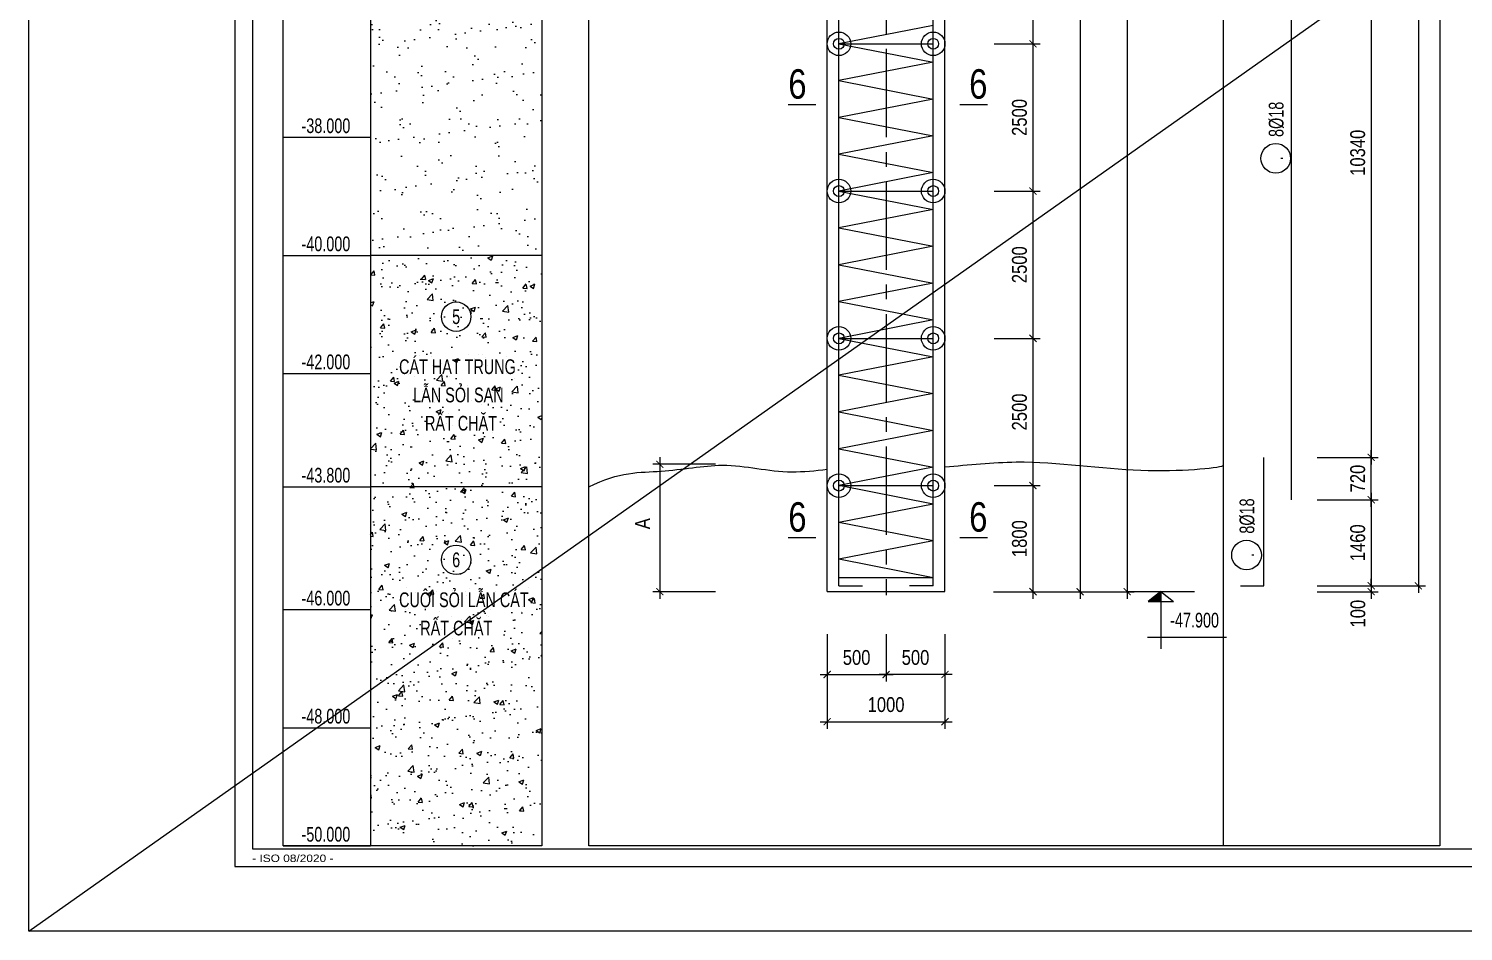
# Model space of a CAD drawing. Extents: x 171424 to 249266, y 74893 to 149166.
# Drawn here: x 193948 to 200037, y 102893 to 106723 of the extents above; entities that cross this region are included whole.
import ezdxf
from ezdxf.enums import TextEntityAlignment as Align

# ---------------------------------------------------------------- set-up
doc = ezdxf.new("R2010")
doc.units = 0
doc.header["$LTSCALE"] = 500
doc.header["$MEASUREMENT"] = 0
doc.header["$PDMODE"] = 3
doc.linetypes.add('CENTER2', pattern=[1.125, 0.75, -0.125, 0.125, -0.125])
doc.layers.get('0').update_dxf_attribs({"linetype": 'CONTINUOUS'})
doc.layers.get('DEFPOINTS').update_dxf_attribs({"linetype": 'CONTINUOUS'})
for name, color, linetype in [('01.CDC.AXIS', 160, 'CENTER2'), ('02.CDC.DIM', 1, 'CONTINUOUS'), ('03.CDC.BORDER', 3, 'CONTINUOUS'), ('05.CDC.STEEL', 4, 'CONTINUOUS'), ('06.CDC.TEXT', 2, 'CONTINUOUS'), ('10.CDC.HATCH', 9, 'CONTINUOUS'), ('11.CDC.NOTE', 8, 'CONTINUOUS'), ('CDC -TEXT KHUNG', 7, 'CONTINUOUS'), ('CDC-KHUNGTEN', 7, 'CONTINUOUS'), ('CDC.10.HATCH', 9, 'CONTINUOUS')]:
    doc.layers.add(name, color=color, linetype=linetype)
doc.layers.add('KCS_Plotter', color=11, linetype='CONTINUOUS', plot=False)
doc.styles.add('ARIAL', font='arial.ttf', dxfattribs={"width": 0.8})
doc.styles.add('KT CDC', font='arial.ttf', dxfattribs={"width": 0.85, "height": 200})
doc.dimstyles.new('DIM100-25', dxfattribs={"dimtxt": 63, "dimasz": 30, "dimexe": 30, "dimexo": 0, "dimgap": 25, "dimtad": 1, "dimdec": 0, "dimlfac": 4, "dimzin": 0, "dimdsep": 46, "dimtxsty": 'ARIAL', "dimblk": 'ARCHTICK', "dimblk1": 'ARCHTICK', "dimblk2": 'D', "dimcen": 0, "dimdle": 30, "dimclrd": 1, "dimclre": 1, "dimclrt": 2, "dimadec": 0, "dimazin": 0, "dimtfac": 1, "dimtdec": 0, "dimtix": 1, "dimtofl": 0, "dimtmove": 2, "dimatfit": 3, "dimldrblk": 'ARCHTICK', "dimfxl": 1, "dimtolj": 1, "dimtzin": 0, "dimarcsym": 0})
doc.dimstyles.new('DIM100-50', dxfattribs={"dimtxt": 63, "dimasz": 30, "dimexe": 30, "dimexo": 0, "dimgap": 40, "dimtad": 1, "dimdec": 0, "dimlfac": 2, "dimzin": 0, "dimdsep": 46, "dimtxsty": 'ARIAL', "dimblk": 'ARCHTICK', "dimcen": 0, "dimdle": 30, "dimclrd": 1, "dimclre": 1, "dimclrt": 2, "dimadec": 0, "dimazin": 0, "dimtfac": 1, "dimtdec": 0, "dimtix": 1, "dimtofl": 0, "dimtmove": 2, "dimatfit": 3, "dimldrblk": 'ARCHTICK', "dimfxl": 1, "dimtolj": 1, "dimtzin": 0, "dimarcsym": 0})
pattern_1 = [(37.5, (112730.4, -22296.01), (-5.03947, 154.1459), [0, -121.6, 0, -136, 0, -130]), (7.5, (112730.4, -22296.01), (141.58214, 225.77169), [0, -65.6, 0, -109.6, 0, -42]), (327.5, (112632, -22296.01), (249.13135, 0.45272), [0, -40, 0, -144, 0, -188]), (317.5, (112632, -22296), (240.49013, 70.21405), [0, -20, 0, -94.4, 0, -108])]
pattern_2 = [(50, (112730.4, -22296.01), (215.17805, -18.82564), [22.5, -247.5]), (355, (112730.4, -22296), (-41.6254, 225.65764), [18, -198]), (100.4514, (112748.33, -22297.58), (173.55281, 206.83186), [19.12206, -210.34263]), (46.1842, (112730.4, -22236), (320.1723, -49.6557), [33.75, -371.25]), (96.6356, (112757.07, -22240.15), (280.3988, 292.23536), [28.6831, -315.5139]), (351.1842, (112730.4, -22236), (280.3986, 292.2356), [27, -297]), (21, (112760.4, -22251.01), (179.07212, -120.78567), [22.5, -247.5]), (326, (112760.4, -22251), (72.9946, 217.545), [18, -198]), (71.4514, (112775.32, -22261.08), (252.0668, 96.75915), [19.12206, -210.34263]), (37.5, (112730.39, -22296.01), (3.647957, 99.868156), [0, -195.6, 0, -201, 0, -198.75]), (7.5, (112730.39, -22296.01), (78.92086, 118.32351), [0, -114.6, 0, -191.1, 0, -75.75]), (327.5, (112663.49, -22296.01), (160.14673, -6.76646), [0, -75, 0, -234, 0, -310.5]), (317.5, (112633.5, -22296.01), (174.95585, 30.0315), [0, -97.5, 0, -155.4, 0, -220.5])]

# ---------------------------------------------------------------- blocks, each defined once
blk = doc.blocks.new('_ArchTick')
at = {"color": 0, "linetype": 'ByBlock', "const_width": 0.15}
blk.add_lwpolyline([(-0.5, -0.5), (0.5, 0.5)], dxfattribs=at)
blk = doc.blocks.new('*D423')
at = {"layer": '02.CDC.DIM', "color": 1, "lineweight": -2, "transparency": 16777216}
for p, q in [((197337.3, 103990.7), (197337.3, 103752.5)), ((197837.3, 103990.7), (197837.3, 103752.5)), ((197307.3, 103782.5), (197867.3, 103782.5))]:
    blk.add_line(p, q, dxfattribs=at)
at = {"layer": 'DEFPOINTS', "color": 0, "transparency": 16777216}
for p in [(197337.3, 103990.7), (197837.3, 103990.7), (197837.3, 103782.5)]:
    blk.add_point(p, dxfattribs=at)
at = {"layer": '02.CDC.DIM', "color": 1, "lineweight": -2, "transparency": 16777216, "xscale": 30, "yscale": 30, "zscale": 30, "rotation": 180}
blk.add_blockref('_ArchTick', (197337.3, 103782.5), dxfattribs=at)
at = {"layer": '02.CDC.DIM', "color": 1, "lineweight": -2, "transparency": 16777216, "xscale": 30, "yscale": 30, "zscale": 30}
blk.add_blockref('_ArchTick', (197837.3, 103782.5), dxfattribs=at)
at = {"layer": '02.CDC.DIM', "color": 2, "transparency": 16777216, "insert": (197587.3, 103854.6), "char_height": 63, "attachment_point": 5, "style": 'ARIAL'}
blk.add_mtext('\\A1;1000', dxfattribs=at)
blk = doc.blocks.new('*D424')
at = {"layer": '02.CDC.DIM', "color": 1, "lineweight": -2, "transparency": 16777216}
for p, q in [((197337.3, 104154.5), (197337.3, 103952.5)), ((197587.3, 104154.5), (197587.3, 103952.5)), ((197307.3, 103982.5), (197617.3, 103982.5))]:
    blk.add_line(p, q, dxfattribs=at)
at = {"layer": 'DEFPOINTS', "color": 0, "transparency": 16777216}
for p in [(197337.3, 104154.5), (197587.3, 104154.5), (197587.3, 103982.5)]:
    blk.add_point(p, dxfattribs=at)
at = {"layer": '02.CDC.DIM', "color": 1, "lineweight": -2, "transparency": 16777216, "xscale": 30, "yscale": 30, "zscale": 30, "rotation": 180}
blk.add_blockref('_ArchTick', (197337.3, 103982.5), dxfattribs=at)
at = {"layer": '02.CDC.DIM', "color": 1, "lineweight": -2, "transparency": 16777216, "xscale": 30, "yscale": 30, "zscale": 30}
blk.add_blockref('_ArchTick', (197587.3, 103982.5), dxfattribs=at)
at = {"layer": '02.CDC.DIM', "color": 2, "transparency": 16777216, "insert": (197462.3, 104054.6), "char_height": 63, "attachment_point": 5, "style": 'ARIAL'}
blk.add_mtext('\\A1;500', dxfattribs=at)
blk = doc.blocks.new('*D425')
at = {"layer": '02.CDC.DIM', "color": 1, "lineweight": -2, "transparency": 16777216}
for p, q in [((197587.3, 104154.5), (197587.3, 103952.5)), ((197837.3, 104154.5), (197837.3, 103952.5)), ((197867.3, 103982.5), (197557.3, 103982.5))]:
    blk.add_line(p, q, dxfattribs=at)
at = {"layer": 'DEFPOINTS', "color": 0, "transparency": 16777216}
for p in [(197587.3, 104154.5), (197837.3, 104154.5), (197587.3, 103982.5)]:
    blk.add_point(p, dxfattribs=at)
at = {"layer": '02.CDC.DIM', "color": 1, "lineweight": -2, "transparency": 16777216, "xscale": 30, "yscale": 30, "zscale": 30, "rotation": 180}
blk.add_blockref('_ArchTick', (197587.3, 103982.5), dxfattribs=at)
at = {"layer": '02.CDC.DIM', "color": 1, "lineweight": -2, "transparency": 16777216, "xscale": 30, "yscale": 30, "zscale": 30}
blk.add_blockref('_ArchTick', (197837.3, 103982.5), dxfattribs=at)
at = {"layer": '02.CDC.DIM', "color": 2, "transparency": 16777216, "insert": (197712.3, 104054.6), "char_height": 63, "attachment_point": 5, "style": 'ARIAL'}
blk.add_mtext('\\A1;500', dxfattribs=at)
blk = doc.blocks.new('*D426')
at = {"layer": '02.CDC.DIM', "color": 1, "lineweight": -2, "transparency": 16777216}
for p, q in [((196863.1, 104874.6), (196597.3, 104874.6)), ((196627.3, 104904.6), (196627.3, 104304.2)), ((196863.1, 104334.2), (196597.3, 104334.2))]:
    blk.add_line(p, q, dxfattribs=at)
at = {"layer": 'DEFPOINTS', "color": 0, "transparency": 16777216}
for p in [(196863.1, 104874.6), (196627.3, 104334.2), (196863.1, 104334.2)]:
    blk.add_point(p, dxfattribs=at)
at = {"layer": '02.CDC.DIM', "color": 1, "lineweight": -2, "transparency": 16777216, "xscale": 30, "yscale": 30, "zscale": 30}
for p, rotation in [((196627.3, 104874.6), 90), ((196627.3, 104334.2), 270)]:
    blk.add_blockref('_ArchTick', p, dxfattribs=dict(at, rotation=rotation))
at = {"layer": '02.CDC.DIM', "color": 2, "transparency": 16777216, "insert": (196553.8, 104622.6), "char_height": 63, "attachment_point": 5, "rotation": 90, "style": 'ARIAL'}
blk.add_mtext('\\A1;A', dxfattribs=at)
blk = doc.blocks.new('D')
at = {"layer": '02.CDC.DIM'}
for p, q in [((-50, -50), (50, 50)), ((-86.75, 0), (86.75, 0))]:
    blk.add_line(p, q, dxfattribs=at)
blk = doc.blocks.new('*D427')
at = {"layer": '02.CDC.DIM', "color": 1, "lineweight": -2, "transparency": 16777216}
for p, q in [((198610.7, 115814.2), (198610.7, 104304.2)), ((198043.6, 115784.2), (198640.7, 115784.2)), ((198043.6, 104334.2), (198640.7, 104334.2))]:
    blk.add_line(p, q, dxfattribs=at)
at = {"layer": 'DEFPOINTS', "color": 0, "transparency": 16777216}
for p in [(198043.6, 115784.2), (198043.6, 104334.2), (198610.7, 104334.2)]:
    blk.add_point(p, dxfattribs=at)
at = {"layer": '02.CDC.DIM', "color": 1, "lineweight": -2, "transparency": 16777216, "xscale": 30, "yscale": 30, "zscale": 30}
for p, rotation in [((198610.7, 115784.2), 90), ((198610.7, 104334.2), 270)]:
    blk.add_blockref('_ArchTick', p, dxfattribs=dict(at, rotation=rotation))
at = {"layer": '02.CDC.DIM', "color": 2, "transparency": 16777216, "insert": (198553.6, 110059.2), "char_height": 63, "attachment_point": 5, "rotation": 90, "style": 'ARIAL'}
blk.add_mtext('\\A1;45800', dxfattribs=at)
blk = doc.blocks.new('*D439')
at = {"layer": '02.CDC.DIM', "color": 1, "lineweight": -2, "transparency": 16777216}
for p, q in [((198046.1, 107284.2), (198240.7, 107284.2)), ((198210.7, 107314.2), (198210.7, 106629.2)), ((198046.1, 106659.2), (198240.7, 106659.2))]:
    blk.add_line(p, q, dxfattribs=at)
at = {"layer": 'DEFPOINTS', "color": 0, "transparency": 16777216}
for p in [(198046.1, 107284.2), (198046.1, 106659.2), (198210.7, 106659.2)]:
    blk.add_point(p, dxfattribs=at)
at = {"layer": '02.CDC.DIM', "color": 1, "lineweight": -2, "transparency": 16777216, "xscale": 30, "yscale": 30, "zscale": 30}
for p, rotation in [((198210.7, 107284.2), 90), ((198210.7, 106659.2), 270)]:
    blk.add_blockref('_ArchTick', p, dxfattribs=dict(at, rotation=rotation))
at = {"layer": '02.CDC.DIM', "color": 2, "transparency": 16777216, "insert": (198153.6, 106971.7), "char_height": 63, "attachment_point": 5, "rotation": 90, "style": 'ARIAL'}
blk.add_mtext('\\A1;2500', dxfattribs=at)
blk = doc.blocks.new('*D440')
at = {"layer": '02.CDC.DIM', "color": 1, "lineweight": -2, "transparency": 16777216}
for p, q in [((198210.7, 106689.2), (198210.7, 106004.2)), ((198046.1, 106659.2), (198240.7, 106659.2)), ((198046.1, 106034.2), (198240.7, 106034.2))]:
    blk.add_line(p, q, dxfattribs=at)
at = {"layer": 'DEFPOINTS', "color": 0, "transparency": 16777216}
for p in [(198046.1, 106659.2), (198046.1, 106034.2), (198210.7, 106034.2)]:
    blk.add_point(p, dxfattribs=at)
at = {"layer": '02.CDC.DIM', "color": 1, "lineweight": -2, "transparency": 16777216, "xscale": 30, "yscale": 30, "zscale": 30}
for p, rotation in [((198210.7, 106659.2), 90), ((198210.7, 106034.2), 270)]:
    blk.add_blockref('_ArchTick', p, dxfattribs=dict(at, rotation=rotation))
at = {"layer": '02.CDC.DIM', "color": 2, "transparency": 16777216, "insert": (198153.6, 106346.7), "char_height": 63, "attachment_point": 5, "rotation": 90, "style": 'ARIAL'}
blk.add_mtext('\\A1;2500', dxfattribs=at)
blk = doc.blocks.new('*D441')
at = {"layer": '02.CDC.DIM', "color": 1, "lineweight": -2, "transparency": 16777216}
for p, q in [((198046.1, 106034.2), (198240.7, 106034.2)), ((198210.7, 106064.2), (198210.7, 105379.2)), ((198046.1, 105409.2), (198240.7, 105409.2))]:
    blk.add_line(p, q, dxfattribs=at)
at = {"layer": 'DEFPOINTS', "color": 0, "transparency": 16777216}
for p in [(198046.1, 106034.2), (198046.1, 105409.2), (198210.7, 105409.2)]:
    blk.add_point(p, dxfattribs=at)
at = {"layer": '02.CDC.DIM', "color": 1, "lineweight": -2, "transparency": 16777216, "xscale": 30, "yscale": 30, "zscale": 30}
for p, rotation in [((198210.7, 106034.2), 90), ((198210.7, 105409.2), 270)]:
    blk.add_blockref('_ArchTick', p, dxfattribs=dict(at, rotation=rotation))
at = {"layer": '02.CDC.DIM', "color": 2, "transparency": 16777216, "insert": (198153.6, 105721.7), "char_height": 63, "attachment_point": 5, "rotation": 90, "style": 'ARIAL'}
blk.add_mtext('\\A1;2500', dxfattribs=at)
blk = doc.blocks.new('*D442')
at = {"layer": '02.CDC.DIM', "color": 1, "lineweight": -2, "transparency": 16777216}
for p, q in [((198046.1, 105409.2), (198240.7, 105409.2)), ((198210.7, 105439.2), (198210.7, 104754.2)), ((198046.1, 104784.2), (198240.7, 104784.2))]:
    blk.add_line(p, q, dxfattribs=at)
at = {"layer": 'DEFPOINTS', "color": 0, "transparency": 16777216}
for p in [(198046.1, 105409.2), (198046.1, 104784.2), (198210.7, 104784.2)]:
    blk.add_point(p, dxfattribs=at)
at = {"layer": '02.CDC.DIM', "color": 1, "lineweight": -2, "transparency": 16777216, "xscale": 30, "yscale": 30, "zscale": 30}
for p, rotation in [((198210.7, 105409.2), 90), ((198210.7, 104784.2), 270)]:
    blk.add_blockref('_ArchTick', p, dxfattribs=dict(at, rotation=rotation))
at = {"layer": '02.CDC.DIM', "color": 2, "transparency": 16777216, "insert": (198153.6, 105096.7), "char_height": 63, "attachment_point": 5, "rotation": 90, "style": 'ARIAL'}
blk.add_mtext('\\A1;2500', dxfattribs=at)
blk = doc.blocks.new('*D444')
at = {"layer": '02.CDC.DIM', "color": 1, "lineweight": -2, "transparency": 16777216}
for p, q in [((198046.1, 110409.2), (198440.7, 110409.2)), ((198410.7, 110439.2), (198410.7, 104304.2)), ((198043.6, 104334.2), (198440.7, 104334.2))]:
    blk.add_line(p, q, dxfattribs=at)
at = {"layer": 'DEFPOINTS', "color": 0, "transparency": 16777216}
for p in [(198046.1, 110409.2), (198043.6, 104334.2), (198410.7, 104334.2)]:
    blk.add_point(p, dxfattribs=at)
at = {"layer": '02.CDC.DIM', "color": 1, "lineweight": -2, "transparency": 16777216, "xscale": 30, "yscale": 30, "zscale": 30}
for p, rotation in [((198410.7, 110409.2), 90), ((198410.7, 104334.2), 270)]:
    blk.add_blockref('_ArchTick', p, dxfattribs=dict(at, rotation=rotation))
at = {"layer": '02.CDC.DIM', "color": 2, "transparency": 16777216, "insert": (198353.6, 107371.7), "char_height": 63, "attachment_point": 5, "rotation": 90, "style": 'ARIAL'}
blk.add_mtext('\\A1;24300', dxfattribs=at)
blk = doc.blocks.new('*D447')
at = {"layer": '02.CDC.DIM', "color": 1, "lineweight": -2, "transparency": 16777216}
for p, q in [((199416.7, 115934.2), (199876.4, 115934.2)), ((199846.4, 115964.2), (199846.4, 104329.2)), ((199416.7, 104359.2), (199876.4, 104359.2))]:
    blk.add_line(p, q, dxfattribs=at)
at = {"layer": 'DEFPOINTS', "color": 0, "transparency": 16777216}
for p in [(199416.7, 115934.2), (199416.7, 104359.2), (199846.4, 104359.2)]:
    blk.add_point(p, dxfattribs=at)
at = {"layer": '02.CDC.DIM', "color": 1, "lineweight": -2, "transparency": 16777216, "xscale": 30, "yscale": 30, "zscale": 30}
for p, rotation in [((199846.4, 115934.2), 90), ((199846.4, 104359.2), 270)]:
    blk.add_blockref('_ArchTick', p, dxfattribs=dict(at, rotation=rotation))
at = {"layer": '02.CDC.DIM', "color": 2, "transparency": 16777216, "insert": (199789.2, 110146.7), "char_height": 63, "attachment_point": 5, "rotation": 90, "style": 'ARIAL'}
blk.add_mtext('\\A1;46300', dxfattribs=at)
blk = doc.blocks.new('*D453')
at = {"layer": '02.CDC.DIM', "color": 1, "lineweight": -2, "transparency": 16777216}
for p, q in [((199646.4, 104359.2), (199646.4, 104389.2)), ((199416.7, 104359.2), (199676.4, 104359.2)), ((199416.7, 104334.2), (199676.4, 104334.2)), ((199646.4, 104334.2), (199646.4, 104304.2))]:
    blk.add_line(p, q, dxfattribs=at)
at = {"layer": 'DEFPOINTS', "color": 0, "transparency": 16777216}
for p in [(199416.7, 104359.2), (199416.7, 104334.2), (199646.4, 104359.2)]:
    blk.add_point(p, dxfattribs=at)
at = {"layer": '02.CDC.DIM', "color": 1, "lineweight": -2, "transparency": 16777216, "xscale": 30, "yscale": 30, "zscale": 30}
for p, rotation in [((199646.4, 104359.2), 270), ((199646.4, 104334.2), 90)]:
    blk.add_blockref('_ArchTick', p, dxfattribs=dict(at, rotation=rotation))
at = {"layer": '02.CDC.DIM', "color": 2, "transparency": 16777216, "insert": (199589.9, 104241), "char_height": 63, "attachment_point": 5, "rotation": 90, "style": 'ARIAL'}
blk.add_mtext('\\A1;100', dxfattribs=at)
blk = doc.blocks.new('*D454')
at = {"layer": '02.CDC.DIM', "color": 1, "lineweight": -2, "transparency": 16777216}
for p, q in [((199416.7, 107489.2), (199676.4, 107489.2)), ((199646.4, 107519.2), (199646.4, 104874.2)), ((199416.7, 104904.2), (199676.4, 104904.2))]:
    blk.add_line(p, q, dxfattribs=at)
at = {"layer": 'DEFPOINTS', "color": 0, "transparency": 16777216}
for p in [(199416.7, 107489.2), (199416.7, 104904.2), (199646.4, 104904.2)]:
    blk.add_point(p, dxfattribs=at)
at = {"layer": '02.CDC.DIM', "color": 1, "lineweight": -2, "transparency": 16777216, "xscale": 30, "yscale": 30, "zscale": 30}
for p, rotation in [((199646.4, 107489.2), 90), ((199646.4, 104904.2), 270)]:
    blk.add_blockref('_ArchTick', p, dxfattribs=dict(at, rotation=rotation))
at = {"layer": '02.CDC.DIM', "color": 2, "transparency": 16777216, "insert": (199589.2, 106196.7), "char_height": 63, "attachment_point": 5, "rotation": 90, "style": 'ARIAL'}
blk.add_mtext('\\A1;10340', dxfattribs=at)
blk = doc.blocks.new('*D456')
at = {"layer": '02.CDC.DIM', "color": 1, "lineweight": -2, "transparency": 16777216}
for p, q in [((199646.4, 104754.2), (199646.4, 104329.2)), ((199416.7, 104724.2), (199676.4, 104724.2)), ((199416.7, 104359.2), (199676.4, 104359.2))]:
    blk.add_line(p, q, dxfattribs=at)
at = {"layer": 'DEFPOINTS', "color": 0, "transparency": 16777216}
for p in [(199416.7, 104724.2), (199416.7, 104359.2), (199646.4, 104359.2)]:
    blk.add_point(p, dxfattribs=at)
at = {"layer": '02.CDC.DIM', "color": 1, "lineweight": -2, "transparency": 16777216, "xscale": 30, "yscale": 30, "zscale": 30}
for p, rotation in [((199646.4, 104724.2), 90), ((199646.4, 104359.2), 270)]:
    blk.add_blockref('_ArchTick', p, dxfattribs=dict(at, rotation=rotation))
at = {"layer": '02.CDC.DIM', "color": 2, "transparency": 16777216, "insert": (199589.2, 104541.7), "char_height": 63, "attachment_point": 5, "rotation": 90, "style": 'ARIAL'}
blk.add_mtext('\\A1;1460', dxfattribs=at)
blk = doc.blocks.new('*D457')
at = {"layer": '02.CDC.DIM', "color": 1, "lineweight": -2, "transparency": 16777216}
for p, q in [((199646.4, 104694.2), (199646.4, 104934.2)), ((199416.7, 104904.2), (199676.4, 104904.2)), ((199416.7, 104724.2), (199676.4, 104724.2))]:
    blk.add_line(p, q, dxfattribs=at)
at = {"layer": 'DEFPOINTS', "color": 0, "transparency": 16777216}
for p in [(199416.7, 104904.2), (199646.4, 104904.2), (199416.7, 104724.2)]:
    blk.add_point(p, dxfattribs=at)
at = {"layer": '02.CDC.DIM', "color": 1, "lineweight": -2, "transparency": 16777216, "xscale": 30, "yscale": 30, "zscale": 30}
for p, rotation in [((199646.4, 104904.2), 90), ((199646.4, 104724.2), 270)]:
    blk.add_blockref('_ArchTick', p, dxfattribs=dict(at, rotation=rotation))
at = {"layer": '02.CDC.DIM', "color": 2, "transparency": 16777216, "insert": (199589.2, 104814.2), "char_height": 63, "attachment_point": 5, "rotation": 90, "style": 'ARIAL'}
blk.add_mtext('\\A1;720', dxfattribs=at)
blk = doc.blocks.new('*D460')
at = {"layer": '02.CDC.DIM', "color": 1, "lineweight": -2, "transparency": 16777216}
for p, q in [((198210.7, 104814.2), (198210.7, 104304.2)), ((198046.1, 104784.2), (198240.7, 104784.2)), ((198043.6, 104334.2), (198240.7, 104334.2))]:
    blk.add_line(p, q, dxfattribs=at)
at = {"layer": 'DEFPOINTS', "color": 0, "transparency": 16777216}
for p in [(198046.1, 104784.2), (198043.6, 104334.2), (198210.7, 104334.2)]:
    blk.add_point(p, dxfattribs=at)
at = {"layer": '02.CDC.DIM', "color": 1, "lineweight": -2, "transparency": 16777216, "xscale": 30, "yscale": 30, "zscale": 30}
for p, rotation in [((198210.7, 104784.2), 90), ((198210.7, 104334.2), 270)]:
    blk.add_blockref('_ArchTick', p, dxfattribs=dict(at, rotation=rotation))
at = {"layer": '02.CDC.DIM', "color": 2, "transparency": 16777216, "insert": (198153.6, 104559.2), "char_height": 63, "attachment_point": 5, "rotation": 90, "style": 'ARIAL'}
blk.add_mtext('\\A1;1800', dxfattribs=at)
blk = doc.blocks.new('KHUNG A1')
at = {"layer": 'CDC-KHUNGTEN'}
blk.add_lwpolyline([(10366.22, 712.17), (10366.22, 1278.17), (9655.22, 1278.17), (9655.22, 712.17)], close=True, dxfattribs=at)
at = {"layer": 'CDC.10.HATCH', "color": 8}
blk.add_lwpolyline([(9652.22, 709.17), (10447.22, 709.17), (10447.22, 1281.17), (9652.22, 1281.17)], close=True, dxfattribs=at)
at = {"layer": 'DEFPOINTS', "color": 1}
blk.add_lwpolyline([(9617.22, 698.17), (9617.22, 1292.17), (10458.22, 1292.17), (10458.22, 698.17), (9617.22, 698.17)], close=True, dxfattribs=at)
at = {"layer": 'CDC -TEXT KHUNG', "color": 6, "style": 'KT CDC', "width": 1.15}
blk.add_text('- ISO 08/2020 -', height=1.2569, dxfattribs=at).set_placement((9655.16, 709.94))

msp = doc.modelspace()

# ---------------------------------------------------------------- hatches: boundary and pattern name
at = {"layer": '10.CDC.HATCH'}
h = msp.add_hatch(dxfattribs=at)
h.set_pattern_fill('AR-SAND', color=256, scale=80, style=0)
h.set_pattern_definition(pattern_1)
h.paths.add_polyline_path([(195399.49, 105761.52), (196125.95, 105761.52), (196125.95, 110271.74), (195399.49, 110271.74)])
h.paths.add_polyline_path([(195730.1, 109864.61), (195795.34, 109864.61), (195795.34, 109958.36), (195730.1, 109958.36)], flags=24)
h.paths.add_polyline_path([(195557.33, 109587.24), (195920.57, 109587.24), (195920.57, 109725.43), (195557.33, 109725.43)], flags=24)
h.paths.add_polyline_path([(195507.33, 109707.24), (195967.65, 109707.24), (195967.65, 109845.43), (195507.33, 109845.43)], flags=24)
h = msp.add_hatch(dxfattribs=at)
h.set_pattern_fill('AR-CONC', color=256, scale=30, style=0)
h.set_pattern_definition(pattern_2)
h.paths.add_polyline_path([(195399.49, 105761.52), (195399.49, 104779.69), (196125.95, 104779.69), (196125.95, 105761.52)])
h.paths.add_polyline_path([(195607.34, 104980.87), (195958.98, 104980.87), (195958.98, 105119), (195607.34, 105119)], flags=24)
h.paths.add_polyline_path([(195557.33, 105100.85), (195987.21, 105100.85), (195987.21, 105239.05), (195557.33, 105239.05)], flags=24)
h.paths.add_polyline_path([(195730.05, 105453.27), (195795.4, 105453.27), (195795.4, 105547.34), (195730.05, 105547.34)], flags=24)
h.paths.add_polyline_path([(195497.33, 105220.85), (196039.12, 105220.85), (196039.12, 105359.05), (195497.33, 105359.05)], flags=24)
h = msp.add_hatch(dxfattribs=at)
h.set_pattern_fill('AR-SAND', color=256, scale=80, style=0)
h.set_pattern_definition(pattern_1)
h.paths.add_polyline_path([(195399.49, 105761.52), (195399.49, 104779.69), (196125.95, 104779.69), (196125.95, 105761.52)])
h.paths.add_polyline_path([(195607.34, 104980.87), (195958.98, 104980.87), (195958.98, 105119), (195607.34, 105119)], flags=24)
h.paths.add_polyline_path([(195557.33, 105100.85), (195987.21, 105100.85), (195987.21, 105239.05), (195557.33, 105239.05)], flags=24)
h.paths.add_polyline_path([(195730.05, 105453.27), (195795.4, 105453.27), (195795.4, 105547.34), (195730.05, 105547.34)], flags=24)
h.paths.add_polyline_path([(195497.33, 105220.85), (196039.12, 105220.85), (196039.12, 105359.05), (195497.33, 105359.05)], flags=24)
h = msp.add_hatch(dxfattribs=at)
h.set_pattern_fill('AR-CONC', color=256, scale=30, style=0)
h.set_pattern_definition(pattern_2)
h.paths.add_polyline_path([(196125.95, 104779.69), (195399.49, 104779.69), (195399.49, 103255.83), (196125.95, 103255.83)])
h.paths.add_polyline_path([(195729.77, 104421.16), (195795.68, 104421.16), (195795.68, 104516.89), (195729.77, 104516.89)], flags=24)
h.paths.add_polyline_path([(195587.34, 104111.68), (195938.98, 104111.68), (195938.98, 104249.81), (195587.34, 104249.81)], flags=24)
h.paths.add_polyline_path([(195497.33, 104231.67), (196093.56, 104231.67), (196093.56, 104369.86), (195497.33, 104369.86)], flags=24)
h = msp.add_hatch(dxfattribs=at)
h.set_pattern_fill('AR-SAND', color=256, scale=80, style=0)
h.set_pattern_definition(pattern_1)
h.paths.add_polyline_path([(195399.49, 103255.83), (196125.95, 103255.83), (196125.95, 104779.69), (195399.49, 104779.69)])
h.paths.add_polyline_path([(195729.77, 104421.16), (195795.68, 104421.16), (195795.68, 104516.89), (195729.77, 104516.89)], flags=24)
h.paths.add_polyline_path([(195587.34, 104111.68), (195938.98, 104111.68), (195938.98, 104249.81), (195587.34, 104249.81)], flags=24)
h.paths.add_polyline_path([(195497.33, 104231.67), (196093.56, 104231.67), (196093.56, 104369.86), (195497.33, 104369.86)], flags=24)

# ---------------------------------------------------------------- linework, layer by layer
at = {"layer": '01.CDC.AXIS'}
msp.add_line((197587.32, 116199.9), (197587.32, 104319.24), dxfattribs=at)
at = {"layer": '03.CDC.BORDER'}
for p, q in [((195399.49, 117355.41), (195399.49, 103255.83)), ((199018.69, 116895.41), (199018.69, 103255.83)), ((199937.2, 116895.41), (199937.2, 103255.83)), ((197337.32, 106659.24), (197337.32, 107284.24)), ((197837.32, 106659.24), (197837.32, 107284.24)), ((197337.32, 106034.24), (197337.32, 106659.24)), ((197837.32, 106034.24), (197837.32, 106659.24)), ((195028.44, 106262.65), (195399.49, 106262.65)), ((197337.32, 105409.24), (197337.32, 106034.24)), ((197837.32, 105409.24), (197837.32, 106034.24)), ((195028.44, 105761.52), (195399.49, 105761.52)), ((196125.95, 105761.52), (195399.49, 105761.52)), ((197337.32, 104784.24), (197337.32, 105409.24)), ((197837.32, 104784.24), (197837.32, 105409.24)), ((195028.44, 105260.38), (195399.49, 105260.38)), ((195028.44, 104779.69), (195399.49, 104779.69)), ((196125.95, 104779.69), (195399.49, 104779.69)), ((197337.32, 104334.24), (197337.32, 104784.24)), ((197837.32, 104334.24), (197837.32, 104784.24)), ((197337.32, 104334.24), (197837.32, 104334.24)), ((195028.44, 104258.11), (195399.49, 104258.11)), ((195028.44, 103756.97), (195399.49, 103756.97)), ((195028.44, 103255.83), (195399.49, 103255.83))]:
    msp.add_line(p, q, dxfattribs=at)
for points in [[(195028.44, 117355.41), (196125.95, 117355.41), (196125.95, 103255.83), (195028.44, 103255.83)], [(196325.95, 117355.41), (199937.2, 117355.41), (199937.2, 103255.83), (196325.95, 103255.83)]]:
    msp.add_lwpolyline(points, close=True, dxfattribs=at)
for centre, radius in [((197387.32, 106659.24), 50), ((197387.32, 106659.24), 23.06), ((197787.32, 106659.24), 50), ((197787.32, 106659.24), 23.06), ((197387.32, 106034.24), 50), ((197787.32, 106034.24), 50), ((197387.32, 106034.24), 23.06), ((197787.32, 106034.24), 23.06), ((197387.32, 105409.24), 50), ((197787.32, 105409.24), 50), ((197387.32, 105409.24), 23.06), ((197787.32, 105409.24), 23.06), ((197387.32, 104784.24), 50), ((197387.32, 104784.24), 23.06), ((197787.32, 104784.24), 50), ((197787.32, 104784.24), 23.06)]:
    msp.add_circle(centre, radius, dxfattribs=at)
for points, knots in [([(196325.95, 104779.04), (196453.49, 104845.44, 0), (196632.47, 104833.4, 0), (196922.01, 104893.29, 0), (197124.93, 104831.14, 0), (197286.7, 104847.62, 0), (197337.32, 104854.16, 0)], [102.6330794, 102.6330794, 102.6330794, 102.6330794, 371.6591928, 640.3147982, 976.6413365, 1129.9685688, 1129.9685688, 1129.9685688, 1129.9685688]), ([(197837.32, 104863.36, 0), (197938.09, 104872.77, 0), (198218.42, 104903.06, 0), (198676.09, 104826.59, 0), (198991.95, 104859.1, 0), (199018.69, 104869.4, 0)], [2258.1524586, 2258.1524586, 2258.1524586, 2258.1524586, 2561.0846248, 3101.5080953, 3634.2403482, 3634.2403482, 3634.2403482, 3634.2403482])]:
    msp.add_open_spline(points, degree=3, knots=knots, dxfattribs=at)
at = {"layer": '05.CDC.STEEL'}
for p, q in [((199308.59, 104724.24), (199308.59, 107669.24)), ((197387.32, 106659.24), (197387.32, 107284.24)), ((197787.32, 106659.24), (197787.32, 107284.24)), ((197787.32, 106737.37), (197387.32, 106659.24)), ((197387.32, 106659.24), (197787.32, 106659.24)), ((197387.32, 106034.24), (197387.32, 106659.24)), ((197387.32, 106659.24), (197787.32, 106659.24)), ((197787.32, 106034.24), (197787.32, 106659.24)), ((197787.32, 106581.12), (197387.32, 106502.99)), ((197787.32, 106424.87), (197387.32, 106346.74)), ((197787.32, 106268.62), (197387.32, 106190.49)), ((197787.32, 106112.37), (197387.32, 106034.24)), ((197387.32, 106034.24), (197787.32, 106034.24)), ((197387.32, 105409.24), (197387.32, 106034.24)), ((197387.32, 106034.24), (197787.32, 106034.24)), ((197787.32, 105409.24), (197787.32, 106034.24)), ((197787.32, 105956.12), (197387.32, 105877.99)), ((197787.32, 105799.87), (197387.32, 105721.74)), ((197787.32, 105643.62), (197387.32, 105565.49)), ((197787.32, 105487.37), (197387.32, 105409.24)), ((197387.32, 105409.24), (197787.32, 105409.24)), ((197387.32, 104784.24), (197387.32, 105409.24)), ((197387.32, 105409.24), (197787.32, 105409.24)), ((197787.32, 104784.24), (197787.32, 105409.24)), ((197787.32, 105331.12), (197387.32, 105252.99)), ((197787.32, 105174.87), (197387.32, 105096.74)), ((197787.32, 105018.62), (197387.32, 104940.49)), ((197787.32, 104862.37), (197387.32, 104784.24)), ((199190.93, 104359.24), (199190.93, 104904.24)), ((197387.32, 104359.24), (197387.32, 104784.24)), ((197387.32, 104784.24), (197787.32, 104784.24)), ((197787.32, 104359.24), (197787.32, 104784.24)), ((197787.32, 104706.12), (197387.32, 104627.99)), ((197787.32, 104549.87), (197387.32, 104471.74)), ((197787.32, 104393.62), (197387.32, 104393.62)), ((197387.32, 104359.24), (197487.32, 104359.24)), ((197787.32, 104359.24), (197687.32, 104359.24)), ((199090.93, 104359.24), (199190.93, 104359.24))]:
    msp.add_line(p, q, dxfattribs=at)
at = {"layer": '10.CDC.HATCH'}
for p, q in [((197387.32, 106659.24), (197787.32, 106581.12)), ((197387.32, 106502.99), (197787.32, 106424.87)), ((197387.32, 106346.74), (197787.32, 106268.62)), ((197387.32, 106190.49), (197787.32, 106112.37)), ((197387.32, 106034.24), (197787.32, 105956.12)), ((197387.32, 105877.99), (197787.32, 105799.87)), ((197387.32, 105721.74), (197787.32, 105643.62)), ((197387.32, 105565.49), (197787.32, 105487.37)), ((197387.32, 105409.24), (197787.32, 105331.12)), ((197387.32, 105252.99), (197787.32, 105174.87)), ((197387.32, 105096.74), (197787.32, 105018.62)), ((197387.32, 104940.49), (197787.32, 104862.37)), ((197787.32, 104706.12), (197387.32, 104784.24)), ((197787.32, 104549.87), (197387.32, 104627.99)), ((197787.32, 104393.62), (197387.32, 104471.74))]:
    msp.add_line(p, q, dxfattribs=at)
at = {"layer": '11.CDC.NOTE'}
for p, q in [((198610.74, 104334.24), (198895.99, 104334.24)), ((198753.37, 104334.24), (198699.37, 104292.86)), ((198753.37, 104334.24), (198753.37, 104091.71)), ((198753.37, 104334.24), (198807.37, 104292.86)), ((198699.37, 104292.86), (198807.37, 104292.86)), ((198697.07, 104140.54), (199032.75, 104140.54))]:
    msp.add_line(p, q, dxfattribs=at)
for centre, radius in [((199241.06, 106173.14), 63), ((195762.72, 105501.26), 62.5), ((199117.09, 104489.74), 63), ((195762.72, 104469.43), 62.5)]:
    msp.add_circle(centre, radius, dxfattribs=at)
msp.add_solid([(198699.37, 104292.86), (198753.37, 104334.24), (198753.37, 104292.86), (198753.37, 104334.24)], dxfattribs=at)
at = {"layer": 'KCS_Plotter'}
msp.add_line((193948.44, 102892.91), (214973.44, 117742.91), dxfattribs=at)

# ---------------------------------------------------------------- block references
at = {"xscale": 25, "yscale": 25, "zscale": 25}
msp.add_blockref('KHUNG A1', (-46482.15, 85438.58), dxfattribs=at)

# ---------------------------------------------------------------- texts
at = {"layer": '06.CDC.TEXT', "style": 'ARIAL', "width": 0.8}
for s, p in [('%%U6 ', (197230.46, 106426.39)), ('%%U 6', (197959.31, 106426.39)), ('%%U6 ', (197230.46, 104588.89)), ('%%U 6', (197959.31, 104588.89))]:
    msp.add_text(s, height=125, dxfattribs=at).set_placement(p, align=Align.CENTER)
at = {"layer": '06.CDC.TEXT', "style": 'ARIAL', "width": 0.7}
for p in [(199242.77, 106338.55), (199118.8, 104655.15)]:
    msp.add_text('8%%C18', height=62.5, rotation=90, dxfattribs=at).set_placement(p, align=Align.MIDDLE)
for s, p in [('-38.000', (195209.96, 106311.52)), ('-40.000', (195209.96, 105810.38)), ('-42.000', (195209.96, 105309.25)), ('-43.800', (195209.96, 104828.55)), ('-46.000', (195209.96, 104306.97)), ('-47.900', (198896.65, 104213.45)), ('-48.000', (195209.96, 103805.84)), ('-50.000', (195209.96, 103304.7))]:
    msp.add_text(s, height=62.5, dxfattribs=at).set_placement(p, align=Align.MIDDLE)
for p in [(199241.06, 106173.14), (199117.09, 104489.74)]:
    msp.add_text('.', height=62.5, rotation=90, dxfattribs=at).set_placement(p, align=Align.MIDDLE_CENTER)
for s, p in [('5', (195762.72, 105501.26)), ('6', (195762.72, 104469.43))]:
    msp.add_text(s, height=62.5, dxfattribs=at).set_placement(p, align=Align.MIDDLE_CENTER)
for s, p in [('CÁT HẠT TRUNG', (195520.37, 105257.74)), ('LẪN SỎI SẠN', (195580.37, 105137.74)), ('RẤT CHẶT', (195630.37, 105017.74)), ('CUỘI SỎI LẪN CÁT', (195520.37, 104268.56)), ('RẤT CHẶT', (195610.37, 104148.56))]:
    msp.add_text(s, height=62.5, dxfattribs=at).set_placement(p)

# ---------------------------------------------------------------- dimensions: what is measured, and where the dimension line sits
at = {"layer": '02.CDC.DIM'}
for base, p1, p2, angle, picture, middle in [((199846.38, 104359.24), (199416.74, 115934.24), (199416.74, 104359.24), 270, '*D447', (199789.19, 110146.74)), ((198610.74, 104334.24), (198043.57, 115784.24), (198043.57, 104334.24), 270, '*D427', (198553.58, 110059.24)), ((198410.74, 104334.24), (198046.08, 110409.24), (198043.57, 104334.24), 90, '*D444', (198353.56, 107371.74)), ((199646.38, 104904.24), (199416.74, 107489.24), (199416.74, 104904.24), 270, '*D454', (199589.19, 106196.74)), ((198210.74, 106659.24), (198046.08, 107284.24), (198046.08, 106659.24), 90, '*D439', (198153.58, 106971.74)), ((198210.74, 106034.24), (198046.08, 106659.24), (198046.08, 106034.24), 90, '*D440', (198153.58, 106346.74)), ((198210.74, 105409.24), (198046.08, 106034.24), (198046.08, 105409.24), 90, '*D441', (198153.58, 105721.74)), ((198210.74, 104784.24), (198046.08, 105409.24), (198046.08, 104784.24), 90, '*D442', (198153.58, 105096.74)), ((199646.38, 104904.24), (199416.74, 104724.24), (199416.74, 104904.24), 270, '*D457', (199589.21, 104814.24)), ((198210.74, 104334.24), (198046.08, 104784.24), (198043.57, 104334.24), 90, '*D460', (198153.58, 104559.24)), ((199646.38, 104359.24), (199416.74, 104724.24), (199416.74, 104359.24), 270, '*D456', (199589.21, 104541.74))]:
    dim = msp.add_linear_dim(base=base, p1=p1, p2=p2, angle=angle, dimstyle='DIM100-25', dxfattribs=at)
    dim.commit()
    dim.dimension.update_dxf_attribs({"geometry": picture, "text_midpoint": middle})
dim = msp.add_linear_dim(base=(196627.29, 104334.24), p1=(196863.05, 104874.64), p2=(196863.05, 104334.24), angle=90, text='A', dimstyle='DIM100-25', dxfattribs=at)
dim.commit()
dim.dimension.update_dxf_attribs({"geometry": '*D426', "text_midpoint": (196553.82, 104622.61), "dimtype": 160})
dim = msp.add_linear_dim(base=(199646.38, 104359.24), p1=(199416.74, 104334.24), p2=(199416.74, 104359.24), angle=270, dimstyle='DIM100-25', dxfattribs=at)
dim.commit()
dim.dimension.update_dxf_attribs({"geometry": '*D453', "text_midpoint": (199589.88, 104241.05), "dimtype": 160})
for base, p1, p2, picture, middle in [((197587.32, 103982.48), (197337.32, 104154.45), (197587.32, 104154.45), '*D424', (197462.32, 104054.64)), ((197587.32, 103982.48), (197837.32, 104154.45), (197587.32, 104154.45), '*D425', (197712.32, 104054.64)), ((197837.32, 103782.48), (197337.32, 103990.73), (197837.32, 103990.73), '*D423', (197587.32, 103854.64))]:
    dim = msp.add_linear_dim(base=base, p1=p1, p2=p2, dimstyle='DIM100-50', dxfattribs=at)
    dim.commit()
    dim.dimension.update_dxf_attribs({"geometry": picture, "text_midpoint": middle})

doc.saveas('drawing.dxf')
